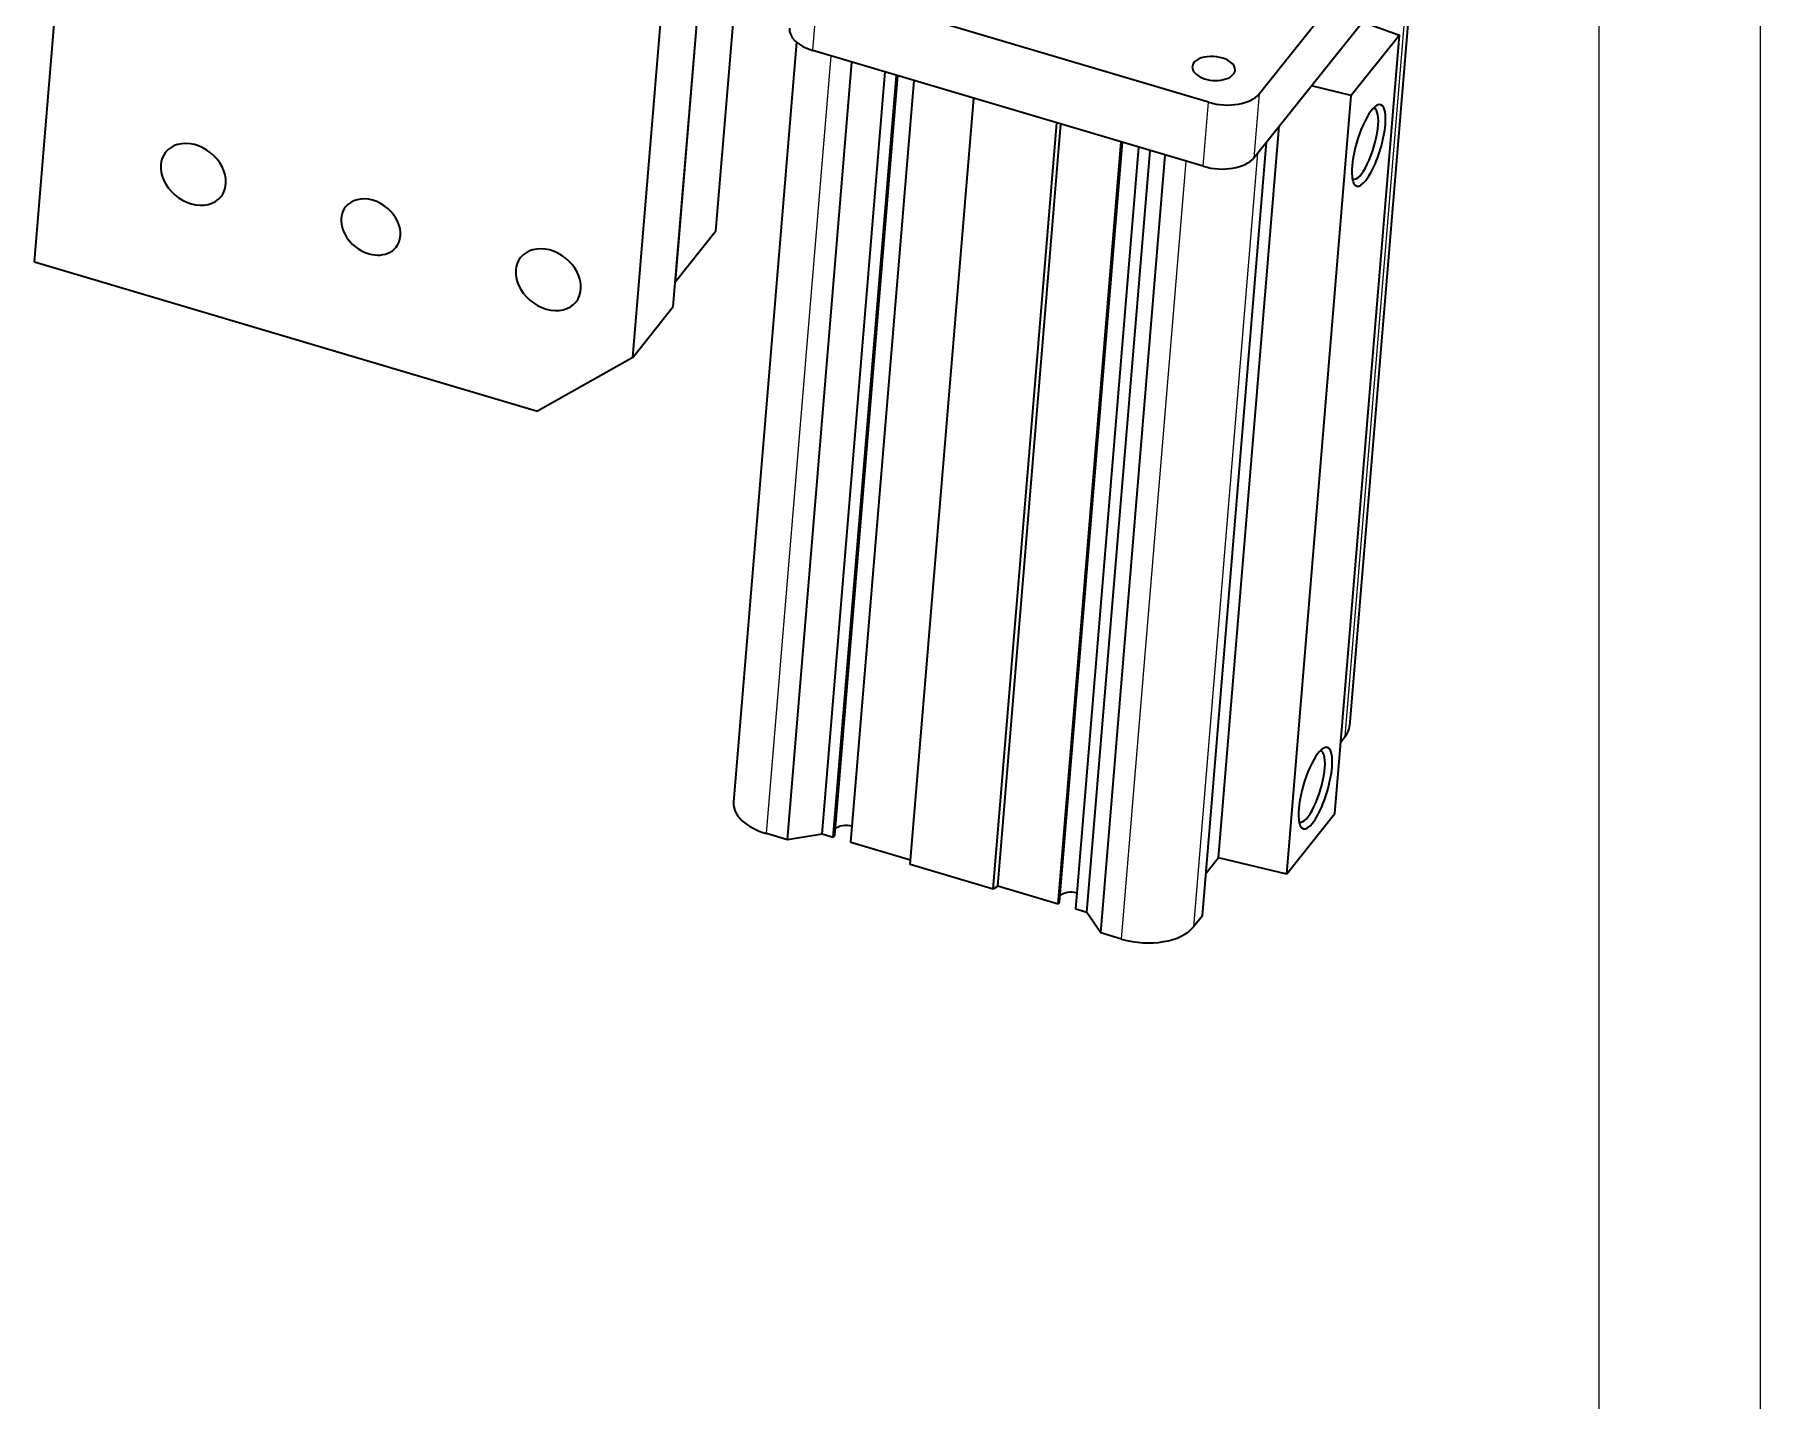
# Model space of a CAD drawing. Header units: millimetres. Extents: x -30157 to 38882, y -29543 to -7215.
# Drawn here: x -29790.6 to -29737.1, y -29440.3 to -29397.9 of the extents above; entities that cross this region are included whole.
import ezdxf

# ---------------------------------------------------------------- set-up
doc = ezdxf.new("R2010")
doc.units = ezdxf.units.MM
doc.header["$LTSCALE"] = 0.5
doc.layers.add('图框', color=7, linetype='Continuous', lineweight=18)
doc.layers.add('打印-禁用', color=7, linetype='Continuous', lineweight=15, plot=False)

# ---------------------------------------------------------------- blocks, each defined once
blk = doc.blocks.new('GZDEH零件A3图框V01版')
at = {"layer": '图框', "linetype": 'Continuous'}
blk.add_line((3272.49, -1832.961), (3272.49, -1554.461), dxfattribs=at)
at = {"layer": '打印-禁用', "linetype": 'Continuous'}
blk.add_line((3277.49, -1846.461), (3277.49, -1549.461), dxfattribs=at)
blk = doc.blocks.new('DEH A3')
at = {"layer": '图框'}
blk.add_blockref('GZDEH零件A3图框V01版', (-2857.49, 1846.461), dxfattribs=at)

msp = doc.modelspace()

# ---------------------------------------------------------------- linework, layer by layer
at = {"color": 7, "lineweight": 35}
for p, q in [((-29790.607, -29404.951), (-29788.947, -29384.936)), ((-29772.056, -29407.914), (-29770.822, -29393.026)), ((-29752.63, -29399.74), (-29747.452, -29393.249)), ((-29770.801, -29406.34), (-29769.776, -29393.982)), ((-29770.737, -29405.575), (-29769.776, -29393.982)), ((-29769.482, -29404.001), (-29768.723, -29394.851)), ((-29752.795, -29401.725), (-29747.616, -29395.234)), ((-29747.855, -29395.533), (-29749.83, -29419.355)), ((-29754.202, -29400.004), (-29766.31, -29396.411)), ((-29766.98, -29398.139), (-29768.934, -29421.709)), ((-29750.29, -29422.074), (-29748.287, -29397.924)), ((-29754.367, -29401.989), (-29766.474, -29398.396)), ((-29767.261, -29422.877), (-29765.261, -29398.756)), ((-29766.187, -29422.697), (-29764.227, -29399.063)), ((-29765.842, -29422.799), (-29763.883, -29399.165)), ((-29765.796, -29422.741), (-29763.842, -29399.177)), ((-29765.292, -29422.962), (-29763.332, -29399.328)), ((-29751.781, -29423.943), (-29749.778, -29399.792)), ((-29763.452, -29423.642), (-29761.482, -29399.878)), ((-29760.884, -29424.404), (-29758.913, -29400.64)), ((-29760.743, -29424.312), (-29758.784, -29400.678)), ((-29753.893, -29423.434), (-29752.012, -29400.743)), ((-29758.871, -29424.868), (-29756.911, -29401.234)), ((-29758.825, -29424.81), (-29756.871, -29401.246)), ((-29758.321, -29425.031), (-29756.361, -29401.397)), ((-29754.397, -29425.232), (-29752.408, -29401.24)), ((-29757.976, -29425.133), (-29756.016, -29401.499)), ((-29757.546, -29425.76), (-29755.546, -29401.639)), ((-29790.607, -29404.951), (-29775.014, -29409.578))]:
    msp.add_line(p, q, dxfattribs=at)
at = {"color": 7, "lineweight": 13}
for p, q in [((-29749.965, -29419.677), (-29747.976, -29395.685)), ((-29767.907, -29422.685), (-29765.907, -29398.564)), ((-29756.9, -29425.952), (-29754.9, -29401.831)), ((-29752.684, -29401.586), (-29754.673, -29425.578))]:
    msp.add_line(p, q, dxfattribs=at)
at = {"color": 7, "lineweight": 13, "ltscale": 0.248978}
for p, q in [((-29766.474, -29398.396), (-29766.31, -29396.411)), ((-29752.63, -29399.74), (-29752.795, -29401.725)), ((-29754.367, -29401.989), (-29754.202, -29400.004))]:
    msp.add_line(p, q, dxfattribs=at)
at = {"color": 7, "lineweight": 35, "ltscale": 0.152358}
msp.add_line((-29749.435, -29397.514), (-29748.287, -29397.924), dxfattribs=at)
at = {"color": 7, "lineweight": 35, "ltscale": 0.298832}
for p, q in [((-29748.287, -29397.924), (-29749.778, -29399.792)), ((-29750.29, -29422.074), (-29751.781, -29423.943))]:
    msp.add_line(p, q, dxfattribs=at)
at = {"color": 7, "lineweight": 35, "ltscale": 0.159066}
msp.add_line((-29749.778, -29399.792), (-29751.015, -29399.494), dxfattribs=at)
at = {"color": 7, "lineweight": 35, "ltscale": 0.251649}
for p, q in [((-29769.482, -29404.001), (-29770.737, -29405.575)), ((-29772.056, -29407.914), (-29770.801, -29406.34))]:
    msp.add_line(p, q, dxfattribs=at)
at = {"color": 7, "lineweight": 35, "ltscale": 0.424227}
msp.add_line((-29772.056, -29407.914), (-29775.014, -29409.578), dxfattribs=at)
at = {"color": 7, "lineweight": 35, "ltscale": 0.028102}
msp.add_line((-29749.965, -29419.677), (-29750.106, -29419.853), dxfattribs=at)
at = {"color": 7, "lineweight": 35, "ltscale": 0.084217}
for p, q in [((-29767.261, -29422.877), (-29767.907, -29422.685)), ((-29756.9, -29425.952), (-29757.546, -29425.76))]:
    msp.add_line(p, q, dxfattribs=at)
at = {"color": 7, "lineweight": 35, "ltscale": 0.136115}
msp.add_line((-29766.187, -29422.697), (-29767.261, -29422.877), dxfattribs=at)
at = {"color": 7, "lineweight": 35, "ltscale": 0.044948}
msp.add_line((-29765.842, -29422.799), (-29766.187, -29422.697), dxfattribs=at)
at = {"color": 7, "lineweight": 35, "ltscale": 0.009242}
msp.add_line((-29765.796, -29422.741), (-29765.842, -29422.799), dxfattribs=at)
at = {"color": 7, "lineweight": 35, "ltscale": 0.241312}
msp.add_line((-29763.441, -29423.512), (-29765.292, -29422.962), dxfattribs=at)
at = {"color": 7, "lineweight": 35, "ltscale": 0.334876}
msp.add_line((-29760.884, -29424.404), (-29763.452, -29423.642), dxfattribs=at)
at = {"color": 7, "lineweight": 35, "ltscale": 0.079391}
msp.add_line((-29753.893, -29423.434), (-29754.289, -29423.931), dxfattribs=at)
at = {"color": 7, "lineweight": 35, "ltscale": 0.271612}
msp.add_line((-29751.781, -29423.943), (-29753.893, -29423.434), dxfattribs=at)
at = {"color": 7, "lineweight": 35, "ltscale": 0.02099}
msp.add_line((-29760.743, -29424.312), (-29760.884, -29424.404), dxfattribs=at)
at = {"color": 7, "lineweight": 35, "ltscale": 0.244108}
msp.add_line((-29758.871, -29424.868), (-29760.743, -29424.312), dxfattribs=at)
at = {"color": 7, "lineweight": 35, "ltscale": 0.009246}
msp.add_line((-29758.825, -29424.81), (-29758.871, -29424.868), dxfattribs=at)
at = {"color": 7, "lineweight": 35, "ltscale": 0.044954}
msp.add_line((-29757.976, -29425.133), (-29758.321, -29425.031), dxfattribs=at)
at = {"color": 7, "lineweight": 35, "ltscale": 0.09501}
msp.add_line((-29757.546, -29425.76), (-29757.976, -29425.133), dxfattribs=at)
at = {"color": 7, "lineweight": 35, "ltscale": 0.055374}
msp.add_line((-29754.397, -29425.232), (-29754.673, -29425.578), dxfattribs=at)
at = {"color": 7, "lineweight": 35}
for centre, major_axis, ratio, start_param, end_param in [((-29766.004, -29397.806), (1.196, -0.099), 0.557891, 3.141474, 4.354432), ((-29754.046, -29398.955), (0.662, -0.055), 0.557891, 0.712839, 3.141669), ((-29754.046, -29398.955), (0.662, -0.055), 0.557891, 3.141669, 6.283262), ((-29754.046, -29398.955), (0.662, -0.055), 0.557891, 0.000077, 0.712839), ((-29753.731, -29399.414), (-1.196, 0.099), 0.557891, 1.212839, 2.783635), ((-29749.238, -29401.339), (0.374, 1.261), 0.29077, 0.308802, 2.193317), ((-29749.395, -29401.293), (-0.326, -1.097), 0.29077, 0, 3.141593), ((-29749.395, -29401.293), (-0.326, -1.097), 0.29077, 3.141593, 3.222183), ((-29749.238, -29401.339), (0.374, 1.261), 0.29077, 5.33491, 6.591988), ((-29749.238, -29401.339), (0.374, 1.261), 0.29077, 2.832788, 5.33491), ((-29785.683, -29402.239), (0.86, -0.686), 0.777309, 0.000008, 3.141601), ((-29785.683, -29402.239), (0.86, -0.686), 0.777309, 3.141601, 4.122052), ((-29753.896, -29401.399), (-1.196, 0.099), 0.557891, 1.212839, 2.783635), ((-29785.683, -29402.239), (0.86, -0.686), 0.777309, 4.122052, 6.283193), ((-29749.238, -29401.339), (0.374, 1.261), 0.29077, 2.193317, 2.832788), ((-29749.395, -29401.293), (-0.326, -1.097), 0.29077, 6.202583, 6.283185), ((-29780.18, -29403.872), (0.782, -0.624), 0.777309, 0.980459, 3.141601), ((-29780.18, -29403.872), (0.782, -0.624), 0.777309, 3.141601, 6.283193), ((-29780.18, -29403.872), (0.782, -0.624), 0.777309, 0.000008, 0.980459), ((-29774.676, -29405.505), (0.86, -0.686), 0.777309, 0.000008, 3.141601), ((-29774.676, -29405.505), (0.86, -0.686), 0.777309, 3.141601, 4.122052), ((-29774.676, -29405.505), (0.86, -0.686), 0.777309, 4.122052, 6.283193), ((-29751.525, -29419.214), (-1.694, 0.14), 0.557891, 2.783635, 3.141474), ((-29750.891, -29421.272), (0.374, 1.261), 0.29077, 0.308802, 2.193317), ((-29751.048, -29421.225), (-0.326, -1.097), 0.29077, 0, 3.141593), ((-29751.048, -29421.225), (-0.326, -1.097), 0.29077, 3.141593, 3.222183), ((-29750.891, -29421.272), (0.374, 1.261), 0.29077, 5.33491, 6.591988), ((-29750.891, -29421.272), (0.374, 1.261), 0.29077, 2.832788, 5.33491), ((-29767.24, -29421.849), (-1.694, 0.14), 0.557891, 6.283066, 7.496024), ((-29750.891, -29421.272), (0.374, 1.261), 0.29077, 2.193317, 2.832788), ((-29765.402, -29422.674), (-0.425, 0.035), 0.557891, 4.392817, 5.851677), ((-29751.048, -29421.225), (-0.326, -1.097), 0.29077, 6.202583, 6.283185), ((-29758.431, -29424.743), (-0.425, 0.035), 0.557891, 4.392817, 5.851677), ((-29756.233, -29425.116), (-1.694, 0.14), 0.557891, 1.212839, 2.783635)]:
    msp.add_ellipse(centre, major_axis=major_axis, ratio=ratio, start_param=start_param, end_param=end_param, dxfattribs=at)

# ---------------------------------------------------------------- block references
at = {"layer": '图框'}
msp.add_blockref('DEH A3', (-30157.091, -29542.523), dxfattribs=at)

doc.saveas('drawing.dxf')
